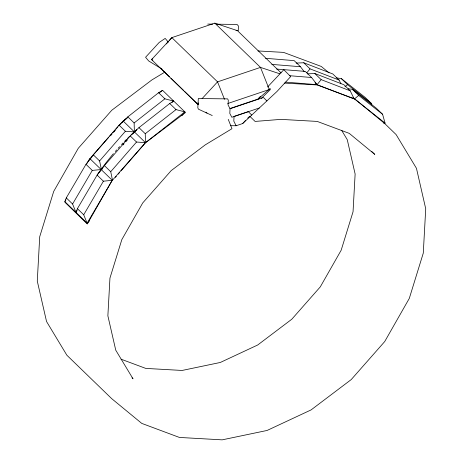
<?xml version="1.0" encoding="UTF-8"?>
<svg xmlns="http://www.w3.org/2000/svg" width="463" height="463" viewBox="0 0 463 463"><rect width="100%" height="100%" fill="white"/><g stroke="black" fill="none" stroke-linecap="round" stroke-linejoin="round"><path stroke-width="0.69" d="M145.509 142.708L145.255 133.726L138.958 127.626L130.219 135.943L104.435 165.615L101.449 169.811L99.603 160.939L93.306 154.839L119.095 125.166L127.834 116.855L158.601 92.733L162.559 90.326L185.507 112.492L145.388 142.818L111.896 180.842L87.322 223.97L64.913 202.262M238.26 30.778L238.428 25.98L237.056 24.446L216.314 24.192M212.257 115.547L198.482 109.199L197.817 107.862L198.32 98.526L227.64 98.885L228.305 100.222L228.051 104.893L230.053 108.741L229.804 113.412L231.801 117.261L259.315 107.995M89.591 220.689L87.113 223.189L64.861 201.642L66.29 197.892L85.985 164.324L90.019 158.763L112.578 180.582L110.726 171.709L104.435 165.615M66.29 197.892L72.581 203.992L75.99 212.413L77.414 208.668L97.108 175.095L101.142 169.533L92.282 170.419L85.985 164.324M87.021 163.462L89.486 159.133L108.354 137.714M64.861 201.642L65.943 199.796M88.948 160.592L90.019 158.763M72.581 203.992L92.282 170.419M75.99 212.413L77.084 210.549M99.319 172.641L101.142 169.533M83.71 214.768L103.405 181.195L112.272 180.31L87.113 223.189L83.71 214.768L77.414 208.668M90.326 159.035L93.306 154.839M181.959 115.675L184.812 111.872L176.021 109.604L169.73 103.504L138.958 127.626M306.853 72.789L310.025 68.86L339.101 80.053L340.936 83.82M285.706 82.142L317.068 84.683L321.154 79.636L350.225 90.829L354.201 98.984M111.027 135.208L111.965 134.125M113.846 131.961L115.258 130.334M122.319 122.215L127.747 117.614M99.603 160.939L125.386 131.261L134.386 131.909L136.631 130.149M101.449 169.811L102.392 168.723M123.094 144.902L124.032 143.819M125.913 141.655L127.325 140.029M132.499 134.073L134.386 131.909L134.125 122.95L127.834 116.855M110.726 171.709L136.516 142.037L145.532 142.679M115.385 177.346L116.323 176.27M118.198 174.111L119.604 172.491M121.011 170.87L145.509 142.679L184.812 111.872M166.344 43.933L168.642 41.305M169.562 40.252L171.854 37.619L214.809 23.15L237.473 30.662L281.082 72.899M109.766 136.11L111.652 133.969M112.596 132.893L114.957 130.219M115.9 129.148L117.787 127.007M118.731 125.936L122.973 121.115L126.411 118.516M267.568 86.998L283.807 69.728L290.677 76.586L277.048 91.414L242.676 123.546L236.113 125.757L230.545 125.687M242.676 123.546L245.39 120.588M198.222 102.798L197.255 103.845L151.569 59.6L171.854 37.619L217.546 81.864L224.48 99.296M202.088 98.613L217.546 81.864L260.495 67.401L279.826 73.802M258.36 98.839L260.316 96.738M152.559 58.552L151.569 59.6L152.807 60.265M230.099 108.481L257.949 99.099L260.368 96.547M270.288 88.474L257.949 99.099M261.421 98.312L270.508 89.423M247.705 118.152L249.725 116.265M344.929 86.841L347.557 84.642L371.471 103.521L371.847 104.869M352.962 97.462L354.484 98.932L358.68 95.419L382.6 114.297L385.031 123.048L383.584 123.036M159.191 92.965L162.559 90.326M134.125 122.95L164.897 98.827L173.683 101.096L171.999 102.416M145.255 133.726L176.021 109.604M169.73 103.504L173.683 101.096M164.88 72.078L151.887 79.937L111.768 110.263L78.282 148.282L53.708 191.41L39.72 236.709L37.277 281.082L46.543 321.513L66.886 355.243L111.71 398.655L141.747 423.39L179.424 437.442L222.176 439.85L267.093 430.457L311.113 409.894L351.232 379.567L384.718 341.549L409.292 298.421L423.28 253.122L425.723 208.749L416.457 168.318L396.114 134.583L383.376 122.249M227.709 103.527L269.298 89.521L260.495 67.401L214.809 23.15M230.053 108.741L263.441 97.496L266.879 100.922M296.187 63.078L303.734 62.76L332.804 73.958L339.101 80.053M307.316 73.854L314.857 73.536L343.928 84.735L350.225 90.829M236.049 30.656L237.473 30.662M198.673 103.851L197.255 103.845L198.61 104.349M207.731 24.088L212.737 24.145M257.926 50.942L283.576 52.388L321.253 66.441L329.043 72.853M284.415 83.097L317.196 84.949L354.872 98.995L384.903 123.731M265.519 58.303L294.15 60.618L300.446 66.718L304.255 71.696M271.816 64.398L300.446 66.718M276.648 69.074L305.279 71.395L311.57 77.495L317.068 84.683L353.541 98.729M289.381 75.695L311.57 77.495M336.398 77.917L341.26 78.542L365.18 97.427L371.471 103.521M348.217 88.786L352.384 89.318L376.303 108.203L382.6 114.297M121.086 359.201L145.776 368.409L182.115 370.452L220.295 362.471L257.706 344.993L291.812 319.215L320.274 286.898L341.162 250.24L353.049 211.736L355.127 174.019L347.25 139.652L341.729 130.502M161.894 68.999L148.669 60.954L145.573 57.262L159.203 42.428L165.198 38.412L168.295 42.11M354.484 98.932L385.031 123.048M341.26 78.542L347.557 84.642M352.384 89.318L358.68 95.419M303.734 62.76L310.025 68.86M314.857 73.536L321.154 79.636M315.048 82.727L317.068 84.683M371.691 151.395L374.781 154.387L349.252 133.367L317.224 121.422L280.885 119.373L255.09 121.428L249.939 116.439M160.69 68.269L169.441 76.742M170.986 78.235L183.336 90.198M184.367 91.194L198.262 104.655M205.983 112.133L207.007 113.128M158.601 92.733L164.897 98.827M123.256 121.132L145.509 142.679M119.095 125.166L125.386 131.261M130.219 135.943L136.516 142.037M97.108 175.095L103.405 181.195M132.013 377.854L133.043 378.85L115.75 350.178L107.873 315.812L109.951 278.095L121.838 239.591L142.726 202.933L171.188 170.615L205.294 144.838L231.975 128.702L228.242 119.356M251.75 115.067L248.318 111.635L234.052 116.444L233.803 121.109L236.113 125.757M97.786 174.146A194.24 148.843 -45.9 0 1 113.394 153.704M115.27 151.523A194.24 148.843 -45.9 0 1 116.688 149.896M118.129 148.287A194.24 148.843 -45.9 0 1 119.576 146.684M121.532 144.572A194.24 148.843 -45.9 0 1 123.008 143.003M124.501 141.446A194.24 148.843 -45.9 0 1 126.509 139.398M127.516 138.385A194.24 148.843 -45.9 0 1 129.547 136.377M131.087 134.889A194.24 148.843 -45.9 0 1 136.834 129.542"/></g></svg>
